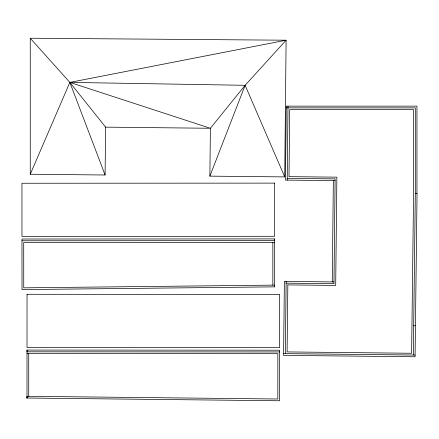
<?xml version="1.0" encoding="UTF-8"?>
<svg xmlns="http://www.w3.org/2000/svg" width="439" height="439" viewBox="0 0 439 439"><rect width="100%" height="100%" fill="white"/><g stroke="black" fill="none" stroke-linecap="round" stroke-linejoin="round"><path stroke-width="0.66" d="M26.988 397.504L27.009 350.075L279.594 350.207L279.566 400.769L26.988 398.03L26.988 397.504L26.988 398.003M274.578 286.332L274.578 286.859L274.556 238.904L21.977 239.03L22.005 289.592L274.578 286.859L274.578 285.12L23.744 287.836L23.717 242.515L274.556 242.383M26.988 398.03L26.988 396.291L277.827 399.007L277.849 353.686L27.009 353.554M105.097 175.002L105.612 127.14L69.85 82.395L30.253 38.231L286.107 40.207L284.719 176.901L209.875 176.138L210.396 128.276L245.121 85.303L286.107 40.207L69.85 82.395L30.253 174.239L105.097 175.002L69.85 82.395L245.121 85.303L284.719 176.901M283.605 353.62L413.335 355.025L415.31 193.407L416.951 193.407L416.951 106.139L286.266 106.139L285.482 180.089L335.089 180.627M285.345 353.642L286.124 281.41M287.221 180.111L288.006 106.139M332.252 281.909L333.349 180.61M333.991 281.926L284.384 281.388L283.583 355.36L415.074 356.764L417.05 193.429L415.31 193.407L415.31 107.879L286.266 107.857M209.875 176.138L245.121 85.303M21.977 240.775L274.556 240.643L274.556 238.904M279.588 351.946L27.009 351.815L27.009 350.075M105.612 127.14L210.396 128.276L69.85 82.395M287.243 178.371L335.105 178.887L333.969 283.665L286.107 283.15M413.692 325.722L415.431 325.743M413.335 355.025L415.074 355.047M272.838 242.383L272.838 285.136M30.253 38.231L30.253 174.239M28.727 353.56L28.727 396.307M27.042 294.289L27.015 347.463L279.588 347.595L279.616 294.421L27.042 294.289M287.83 284.906L287.101 351.919L411.617 353.269L413.571 193.396L413.571 109.618L289.729 109.618L288.999 176.648L336.867 177.164L335.692 285.427L287.83 284.906M274.529 183.118L21.95 183.25L21.977 236.423L274.556 236.292L274.529 183.118"/></g></svg>
